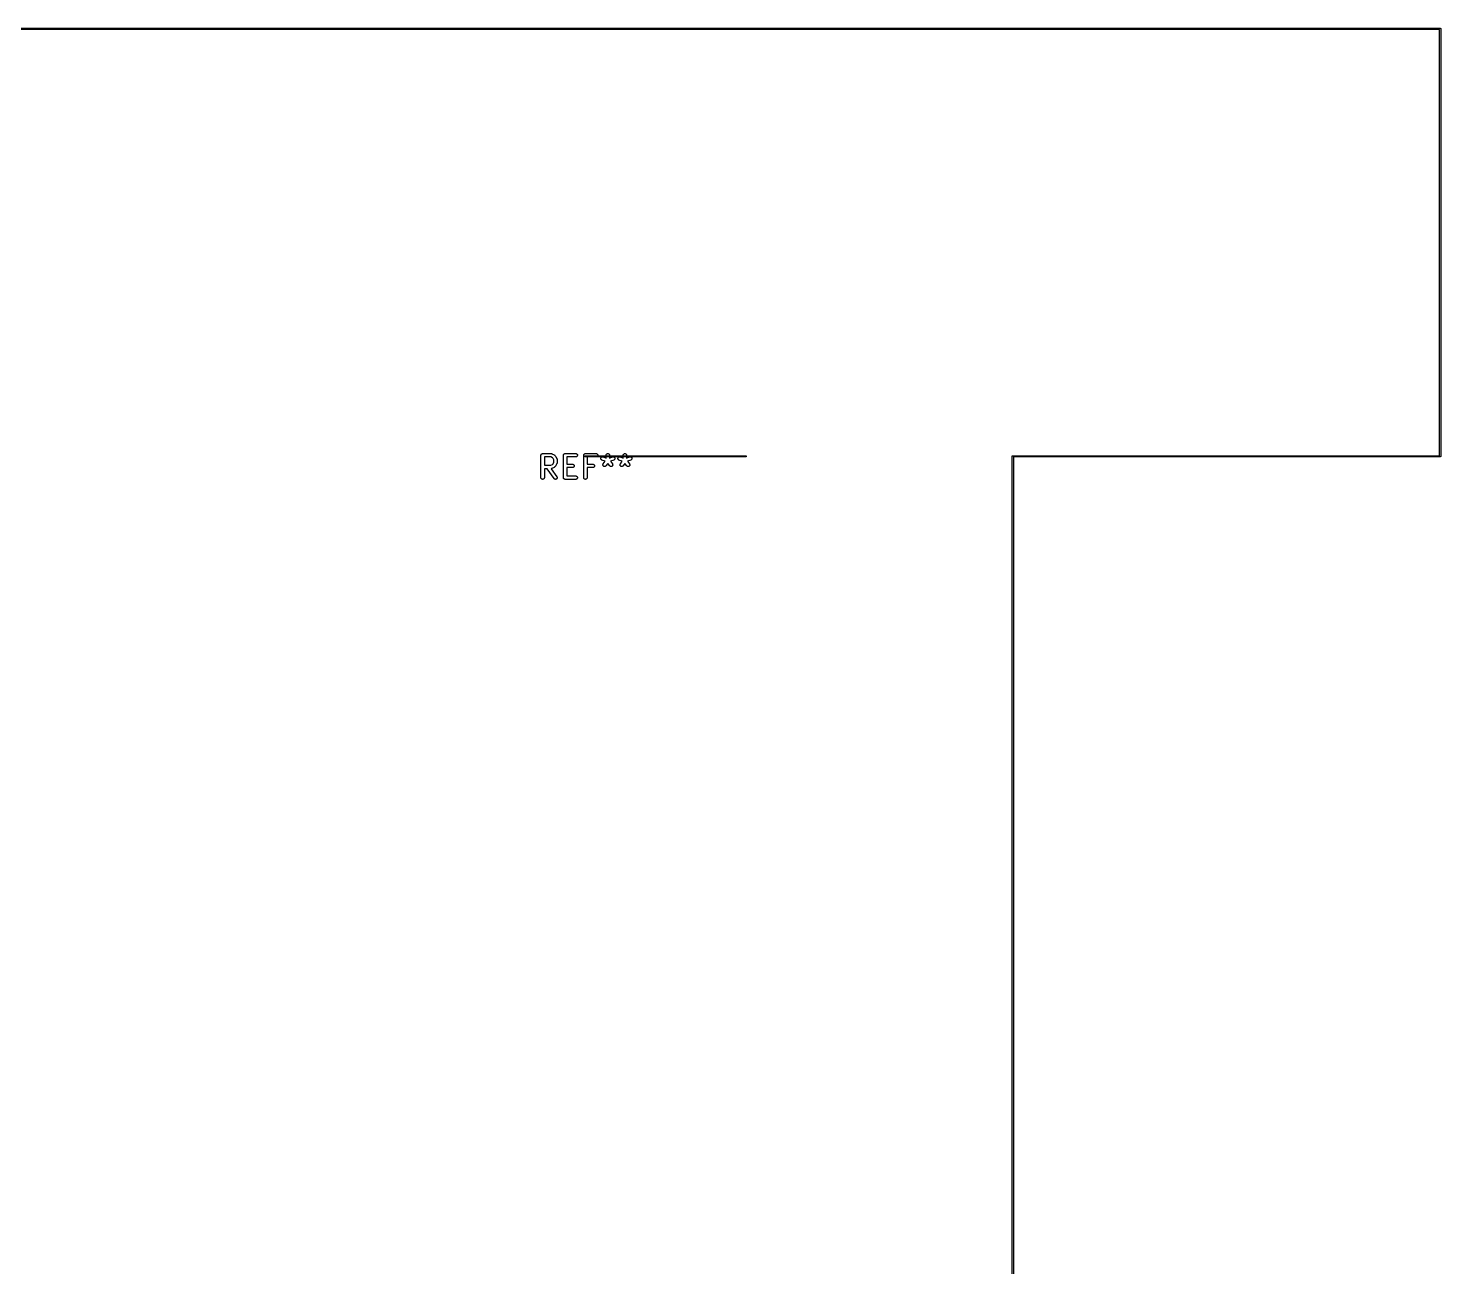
# Model space of a CAD drawing. Extents: x 74 to 207, y -150 to -40.
# Drawn here: x 144.2 to 207.2, y -94.9 to -39.7 of the extents above; entities that cross this region are included whole.
import ezdxf

# ---------------------------------------------------------------- set-up
doc = ezdxf.new("R2010")
doc.units = 0
doc.layers.add('BLACK', color=7, linetype='CONTINUOUS')

msp = doc.modelspace()

# ---------------------------------------------------------------- linework, layer by layer
at = {"layer": 'BLACK', "linetype": 'CONTINUOUS'}
for p, q in [((73.82, -39.6625), (207.168, -39.6625)), ((207.168, -39.6625), (207.169, -39.6624)), ((207.169, -39.6624), (207.17, -39.6625)), ((207.17, -39.6625), (207.17, -39.6625)), ((207.17, -39.6625), (207.174, -39.6629)), ((207.174, -39.6629), (207.178, -39.6643)), ((207.144, -39.7125), (73.8437, -39.7125)), ((207.144, -58.7125), (207.144, -39.7125)), ((207.178, -39.6643), (207.183, -39.6666)), ((207.183, -39.6666), (207.187, -39.6697)), ((207.187, -39.6697), (207.19, -39.6735)), ((207.19, -39.6735), (207.192, -39.6779)), ((207.192, -39.6779), (207.193, -39.6826)), ((207.193, -39.6826), (207.194, -39.6875)), ((207.194, -39.6875), (207.194, -39.6887)), ((207.194, -39.6887), (207.194, -58.7363)), ((167.089, -58.6888), (167.09, -58.6818)), ((167.089, -58.6893), (167.089, -58.6888)), ((167.089, -58.6894), (167.089, -58.6893)), ((167.089, -58.6899), (167.089, -58.6894)), ((167.089, -58.6894), (167.089, -58.6894)), ((167.089, -59.6899), (167.089, -58.6899)), ((167.09, -58.6818), (167.091, -58.6748)), ((167.091, -58.6743), (167.093, -58.6676)), ((167.091, -58.6745), (167.091, -58.6743)), ((167.091, -58.6748), (167.091, -58.6745)), ((167.093, -58.6676), (167.095, -58.6608)), ((167.095, -58.6603), (167.098, -58.6541)), ((167.095, -58.6606), (167.095, -58.6603)), ((167.095, -58.6608), (167.095, -58.6606)), ((167.098, -58.6541), (167.102, -58.6479)), ((167.102, -58.6475), (167.107, -58.6421)), ((167.102, -58.6477), (167.102, -58.6475)), ((167.102, -58.6479), (167.102, -58.6477)), ((167.107, -58.6421), (167.111, -58.6367)), ((167.111, -58.6365), (167.112, -58.6363)), ((167.111, -58.6367), (167.111, -58.6365)), ((167.112, -58.6363), (167.117, -58.6319)), ((167.117, -58.6319), (167.122, -58.6274)), ((167.122, -58.6274), (167.123, -58.6273)), ((167.123, -58.6271), (167.129, -58.6239)), ((167.123, -58.6273), (167.123, -58.6271)), ((167.129, -58.6239), (167.135, -58.6205)), ((167.135, -58.6205), (167.136, -58.6205)), ((167.136, -58.6203), (167.143, -58.6183)), ((167.136, -58.6205), (167.136, -58.6203)), ((167.143, -58.6183), (167.149, -58.6163)), ((167.149, -58.6163), (167.15, -58.6163)), ((167.15, -58.6162), (167.157, -58.6156)), ((167.15, -58.6163), (167.15, -58.6162)), ((167.157, -58.6156), (167.164, -58.6149)), ((167.164, -58.6149), (167.545, -58.6149)), ((167.239, -58.7649), (167.239, -59.1387)), ((167.527, -58.7649), (167.239, -58.7649)), ((167.239, -59.1387), (167.527, -59.1387)), ((167.596, -58.7991), (167.527, -58.7649)), ((167.527, -59.1387), (167.596, -59.1044)), ((167.545, -58.6149), (167.546, -58.6149)), ((167.546, -58.6149), (167.548, -58.6151)), ((167.548, -58.6151), (167.55, -58.6151)), ((167.55, -58.6151), (167.555, -58.6159)), ((167.555, -58.6159), (167.561, -58.6165)), ((167.561, -58.6165), (167.563, -58.6172)), ((167.563, -58.6172), (167.565, -58.6176)), ((167.565, -58.6176), (167.57, -58.6194)), ((167.57, -58.6194), (167.574, -58.6209)), ((167.574, -58.6209), (167.576, -58.622)), ((167.576, -58.622), (167.578, -58.6228)), ((167.578, -58.6228), (167.674, -58.6704)), ((167.626, -58.8295), (167.596, -58.7991)), ((167.596, -59.1044), (167.626, -59.074)), ((167.66, -58.8981), (167.626, -58.8295)), ((167.626, -59.074), (167.66, -59.0055)), ((167.66, -59.0055), (167.66, -58.8981)), ((167.674, -58.6704), (167.675, -58.6709)), ((167.675, -58.6709), (167.678, -58.6732)), ((167.678, -58.6732), (167.682, -58.6752)), ((167.682, -58.6752), (167.684, -58.6772)), ((167.684, -58.6772), (167.687, -58.6789)), ((167.687, -58.6789), (167.69, -58.6818)), ((167.69, -58.6818), (167.693, -58.6845)), ((167.693, -58.6845), (167.741, -58.7321)), ((167.741, -59.1715), (167.693, -59.2191)), ((167.741, -58.7321), (167.742, -58.7328)), ((167.744, -59.1682), (167.741, -59.1715)), ((167.742, -58.7328), (167.744, -58.7361)), ((167.744, -58.7361), (167.747, -58.7392)), ((167.746, -59.1652), (167.744, -59.1682)), ((167.748, -59.1626), (167.746, -59.1652)), ((167.747, -58.7392), (167.749, -58.7418)), ((167.75, -59.1602), (167.748, -59.1626)), ((167.749, -58.7418), (167.751, -58.7443)), ((167.752, -59.1565), (167.75, -59.1602)), ((167.751, -58.7443), (167.753, -58.748)), ((167.754, -59.1529), (167.752, -59.1565)), ((167.753, -58.748), (167.755, -58.7516)), ((167.755, -59.152), (167.754, -59.1529)), ((167.755, -58.7516), (167.802, -58.8468)), ((167.802, -59.0568), (167.755, -59.152)), ((167.802, -58.8468), (167.803, -58.8478)), ((167.803, -59.0547), (167.802, -59.0568)), ((167.803, -58.8478), (167.804, -58.8498)), ((167.804, -59.0528), (167.803, -59.0547)), ((167.804, -58.8498), (167.805, -58.8518)), ((167.806, -59.0479), (167.804, -59.0528)), ((167.805, -58.8518), (167.806, -58.8567)), ((167.806, -58.8567), (167.808, -58.8615)), ((167.808, -59.0431), (167.806, -59.0479)), ((167.808, -58.8615), (167.808, -58.8637)), ((167.808, -58.8637), (167.809, -58.8658)), ((167.809, -59.0388), (167.808, -59.0409)), ((167.808, -59.0409), (167.808, -59.0431)), ((167.809, -58.8658), (167.809, -58.8709)), ((167.809, -58.8709), (167.81, -58.876)), ((167.81, -59.0287), (167.809, -59.0337)), ((167.809, -59.0337), (167.809, -59.0388)), ((167.81, -58.876), (167.81, -58.8782)), ((167.81, -58.8782), (167.81, -58.8804)), ((167.81, -58.8804), (167.81, -59.0232)), ((167.81, -59.0232), (167.81, -59.0243)), ((167.81, -59.0243), (167.81, -59.0265)), ((167.81, -59.0265), (167.81, -59.0287)), ((168.089, -58.6888), (168.09, -58.6818)), ((168.089, -58.6893), (168.089, -58.6888)), ((168.089, -58.6894), (168.089, -58.6893)), ((168.089, -58.6899), (168.089, -58.6894)), ((168.089, -58.6894), (168.089, -58.6894)), ((168.089, -59.6899), (168.089, -58.6899)), ((168.09, -58.6818), (168.091, -58.6748)), ((168.091, -58.6743), (168.093, -58.6676)), ((168.091, -58.6745), (168.091, -58.6743)), ((168.091, -58.6748), (168.091, -58.6745)), ((168.093, -58.6676), (168.095, -58.6608)), ((168.095, -58.6603), (168.098, -58.6541)), ((168.095, -58.6606), (168.095, -58.6603)), ((168.095, -58.6608), (168.095, -58.6606)), ((168.098, -58.6541), (168.102, -58.6479)), ((168.102, -58.6475), (168.107, -58.6421)), ((168.102, -58.6477), (168.102, -58.6475)), ((168.102, -58.6479), (168.102, -58.6477)), ((168.107, -58.6421), (168.111, -58.6367)), ((168.111, -58.6365), (168.112, -58.6363)), ((168.111, -58.6367), (168.111, -58.6365)), ((168.112, -58.6363), (168.117, -58.6319)), ((168.117, -58.6319), (168.122, -58.6274)), ((168.122, -58.6274), (168.123, -58.6273)), ((168.123, -58.6271), (168.129, -58.6239)), ((168.123, -58.6273), (168.123, -58.6271)), ((168.129, -58.6239), (168.135, -58.6205)), ((168.135, -58.6205), (168.136, -58.6205)), ((168.136, -58.6203), (168.143, -58.6183)), ((168.136, -58.6205), (168.136, -58.6203)), ((168.143, -58.6183), (168.149, -58.6163)), ((168.149, -58.6163), (168.15, -58.6163)), ((168.15, -58.6162), (168.157, -58.6156)), ((168.15, -58.6163), (168.15, -58.6162)), ((168.157, -58.6156), (168.164, -58.6149)), ((168.164, -58.6149), (168.64, -58.6149)), ((168.64, -58.7649), (168.239, -58.7649)), ((168.239, -58.7649), (168.239, -59.0911)), ((168.239, -59.0911), (168.497, -59.0911)), ((168.497, -59.0911), (168.498, -59.0911)), ((168.498, -59.0911), (168.513, -59.0927)), ((168.513, -59.0927), (168.527, -59.0971)), ((168.527, -59.0971), (168.54, -59.1042)), ((168.54, -59.1042), (168.551, -59.1136)), ((168.551, -59.1136), (168.56, -59.125)), ((168.56, -59.125), (168.567, -59.138)), ((168.567, -59.138), (168.571, -59.152)), ((168.571, -59.152), (168.572, -59.1666)), ((168.572, -59.1666), (168.571, -59.1812)), ((168.64, -58.6149), (168.641, -58.6149)), ((168.655, -58.7635), (168.64, -58.7649)), ((168.641, -58.6149), (168.656, -58.6165)), ((168.669, -58.7592), (168.655, -58.7635)), ((168.656, -58.6165), (168.67, -58.6209)), ((168.682, -58.7523), (168.669, -58.7592)), ((168.67, -58.6209), (168.683, -58.628)), ((168.693, -58.7431), (168.682, -58.7523)), ((168.683, -58.628), (168.694, -58.6374)), ((168.702, -58.7318), (168.693, -58.7431)), ((168.694, -58.6374), (168.703, -58.6488)), ((168.709, -58.7189), (168.702, -58.7318)), ((168.703, -58.6488), (168.71, -58.6618)), ((168.714, -58.705), (168.709, -58.7189)), ((168.71, -58.6618), (168.714, -58.6758)), ((168.714, -58.6758), (168.715, -58.6904)), ((168.715, -58.6904), (168.714, -58.705)), ((168.994, -58.6888), (168.995, -58.6818)), ((168.994, -58.6893), (168.994, -58.6888)), ((168.994, -58.6894), (168.994, -58.6893)), ((168.994, -58.6899), (168.994, -58.6894)), ((168.994, -58.6894), (168.994, -58.6894)), ((168.994, -59.6899), (168.994, -58.6899)), ((168.995, -58.6743), (168.998, -58.6676)), ((168.995, -58.6745), (168.995, -58.6743)), ((168.995, -58.6748), (168.995, -58.6745)), ((168.995, -58.6818), (168.995, -58.6748)), ((168.998, -58.6676), (169, -58.6608)), ((169, -58.6603), (169.003, -58.6541)), ((169, -58.6606), (169, -58.6603)), ((169, -58.6608), (169, -58.6606)), ((169.003, -58.6541), (169.007, -58.6479)), ((169.007, -58.6475), (169.011, -58.6421)), ((169.007, -58.6477), (169.007, -58.6475)), ((169.007, -58.6479), (169.007, -58.6477)), ((169.011, -58.6421), (169.016, -58.6367)), ((169.016, -58.6363), (169.022, -58.6319)), ((169.016, -58.6365), (169.016, -58.6363)), ((169.016, -58.6367), (169.016, -58.6365)), ((169.022, -58.6319), (169.027, -58.6274)), ((169.027, -58.6273), (169.028, -58.6271)), ((169.027, -58.6274), (169.027, -58.6273)), ((169.028, -58.6271), (169.034, -58.6239)), ((169.034, -58.6239), (169.04, -58.6205)), ((169.04, -58.6205), (169.041, -58.6203)), ((169.04, -58.6205), (169.04, -58.6205)), ((169.041, -58.6203), (169.047, -58.6183)), ((169.044, -58.7326), (169.046, -58.7279)), ((169.044, -58.7375), (169.044, -58.7326)), ((169.044, -58.7424), (169.044, -58.7375)), ((169.046, -58.7471), (169.044, -58.7424)), ((169.046, -58.7279), (169.048, -58.7235)), ((169.048, -58.7515), (169.046, -58.7471)), ((169.047, -58.6183), (169.054, -58.6163)), ((169.048, -58.7235), (169.051, -58.7197)), ((169.051, -58.7553), (169.048, -58.7515)), ((169.051, -58.7197), (169.055, -58.7166)), ((169.055, -58.7584), (169.051, -58.7553)), ((169.054, -58.6163), (169.055, -58.6162)), ((169.054, -58.6163), (169.054, -58.6163)), ((169.055, -58.6162), (169.062, -58.6156)), ((169.055, -58.7166), (169.059, -58.7143)), ((169.059, -58.7607), (169.055, -58.7584)), ((169.059, -58.7143), (169.064, -58.7129)), ((169.064, -58.7621), (169.059, -58.7607)), ((169.062, -58.6156), (169.069, -58.6149)), ((169.064, -58.7129), (169.068, -58.7125)), ((169.068, -58.7625), (169.064, -58.7621)), ((169.068, -58.7125), (176.214, -58.7125)), ((176.214, -58.7625), (169.068, -58.7625)), ((169.069, -58.6149), (169.545, -58.6149)), ((169.545, -58.7649), (169.144, -58.7649)), ((169.144, -58.7649), (169.144, -59.0911)), ((169.144, -59.0911), (169.402, -59.0911)), ((169.402, -59.0911), (169.403, -59.0911)), ((169.403, -59.0911), (169.418, -59.0927)), ((169.418, -59.0927), (169.432, -59.0971)), ((169.432, -59.0971), (169.444, -59.1042)), ((169.444, -59.1042), (169.456, -59.1136)), ((169.456, -59.1136), (169.465, -59.125)), ((169.465, -59.125), (169.472, -59.138)), ((169.472, -59.138), (169.476, -59.152)), ((169.476, -59.152), (169.477, -59.1666)), ((169.477, -59.1666), (169.476, -59.1812)), ((169.545, -58.6149), (169.546, -58.6149)), ((169.56, -58.7635), (169.545, -58.7649)), ((169.546, -58.6149), (169.561, -58.6165)), ((169.574, -58.7592), (169.56, -58.7635)), ((169.561, -58.6165), (169.574, -58.6209)), ((169.574, -58.6209), (169.587, -58.628)), ((169.586, -58.7523), (169.574, -58.7592)), ((169.598, -58.7431), (169.586, -58.7523)), ((169.587, -58.628), (169.599, -58.6374)), ((169.607, -58.7318), (169.598, -58.7431)), ((169.599, -58.6374), (169.608, -58.6488)), ((169.614, -58.7189), (169.607, -58.7318)), ((169.608, -58.6488), (169.614, -58.6618)), ((169.614, -58.6618), (169.619, -58.6758)), ((169.618, -58.705), (169.614, -58.7189)), ((169.62, -58.6904), (169.618, -58.705)), ((169.619, -58.6758), (169.62, -58.6904)), ((169.756, -58.833), (169.757, -58.8184)), ((169.757, -58.8476), (169.756, -58.833)), ((169.757, -58.8184), (169.761, -58.8044)), ((169.761, -58.8616), (169.757, -58.8476)), ((169.761, -58.8044), (169.768, -58.7914)), ((169.768, -58.8745), (169.761, -58.8616)), ((169.768, -58.7914), (169.777, -58.7801)), ((169.778, -58.8858), (169.768, -58.8745)), ((169.777, -58.7801), (169.788, -58.7707)), ((169.789, -58.8951), (169.778, -58.8858)), ((169.788, -58.7707), (169.801, -58.7637)), ((169.802, -58.902), (169.789, -58.8951)), ((169.801, -58.7637), (169.815, -58.7593)), ((169.803, -58.9024), (169.802, -58.902)), ((169.95, -58.9613), (169.803, -58.9024)), ((169.815, -58.7593), (169.83, -58.7577)), ((169.83, -58.7577), (169.844, -58.759)), ((169.844, -58.759), (169.859, -58.7631)), ((169.851, -59.1142), (169.853, -59.0997)), ((169.852, -59.1288), (169.851, -59.1142)), ((169.855, -59.143), (169.852, -59.1288)), ((169.853, -59.0997), (169.858, -59.086)), ((169.861, -59.1563), (169.855, -59.143)), ((169.858, -59.086), (169.866, -59.0735)), ((169.859, -58.7631), (169.994, -58.8172)), ((169.87, -59.1682), (169.861, -59.1563)), ((169.866, -59.0735), (169.95, -58.9613)), ((169.88, -59.1781), (169.87, -59.1682)), ((169.893, -59.1858), (169.88, -59.1781)), ((169.975, -59.1749), (169.963, -59.1835)), ((169.985, -59.1643), (169.975, -59.1749)), ((169.986, -59.1635), (169.985, -59.1643)), ((170.069, -59.053), (169.986, -59.1635)), ((169.994, -58.6888), (169.995, -58.6743)), ((169.994, -58.6899), (169.994, -58.6888)), ((169.994, -58.8172), (169.994, -58.6899)), ((169.995, -58.6743), (170, -58.6603)), ((170, -58.6603), (170.007, -58.6475)), ((170.007, -58.6475), (170.016, -58.6363)), ((170.016, -58.6363), (170.028, -58.6271)), ((170.028, -58.6271), (170.041, -58.6203)), ((170.041, -58.6203), (170.055, -58.6162)), ((170.055, -58.6162), (170.069, -58.6149)), ((170.069, -58.6149), (170.084, -58.6164)), ((170.152, -59.1635), (170.069, -59.053)), ((170.084, -58.6164), (170.098, -58.6207)), ((170.098, -58.6207), (170.111, -58.6277)), ((170.111, -58.6277), (170.122, -58.637)), ((170.122, -58.637), (170.131, -58.6484)), ((170.131, -58.6484), (170.138, -58.6613)), ((170.138, -58.6613), (170.142, -58.6753)), ((170.142, -58.6753), (170.144, -58.6899)), ((170.144, -58.6899), (170.144, -58.8172)), ((170.144, -58.8172), (170.279, -58.7631)), ((170.161, -59.1743), (170.152, -59.1635)), ((170.173, -59.1829), (170.161, -59.1743)), ((170.335, -58.9024), (170.187, -58.9613)), ((170.187, -58.9613), (170.272, -59.0735)), ((170.256, -59.1788), (170.244, -59.1863)), ((170.267, -59.169), (170.256, -59.1788)), ((170.276, -59.1572), (170.267, -59.169)), ((170.272, -59.0735), (170.272, -59.0743)), ((170.272, -59.0743), (170.28, -59.0869)), ((170.282, -59.144), (170.276, -59.1572)), ((170.279, -58.7631), (170.28, -58.7627)), ((170.28, -58.7627), (170.294, -58.7588)), ((170.28, -59.0869), (170.284, -59.1007)), ((170.286, -59.1298), (170.282, -59.144)), ((170.284, -59.1007), (170.287, -59.1152)), ((170.287, -59.1152), (170.286, -59.1298)), ((170.294, -58.7588), (170.309, -58.7578)), ((170.309, -58.7578), (170.323, -58.7595)), ((170.323, -58.7595), (170.337, -58.7641)), ((170.348, -58.8956), (170.335, -58.9024)), ((170.337, -58.7641), (170.35, -58.7713)), ((170.359, -58.8865), (170.348, -58.8956)), ((170.35, -58.7713), (170.361, -58.7808)), ((170.369, -58.8753), (170.359, -58.8865)), ((170.361, -58.7808), (170.37, -58.7923)), ((170.376, -58.8625), (170.369, -58.8753)), ((170.37, -58.7923), (170.377, -58.8054)), ((170.38, -58.8486), (170.376, -58.8625)), ((170.377, -58.8054), (170.381, -58.8195)), ((170.382, -58.834), (170.38, -58.8486)), ((170.381, -58.8195), (170.382, -58.834)), ((170.518, -58.833), (170.519, -58.8184)), ((170.519, -58.8476), (170.518, -58.833)), ((170.519, -58.8184), (170.523, -58.8044)), ((170.523, -58.8616), (170.519, -58.8476)), ((170.523, -58.8044), (170.53, -58.7914)), ((170.53, -58.8745), (170.523, -58.8616)), ((170.53, -58.7914), (170.539, -58.7801)), ((170.54, -58.8858), (170.53, -58.8745)), ((170.539, -58.7801), (170.55, -58.7707)), ((170.551, -58.8951), (170.54, -58.8858)), ((170.55, -58.7707), (170.563, -58.7637)), ((170.564, -58.902), (170.551, -58.8951)), ((170.563, -58.7637), (170.577, -58.7593)), ((170.565, -58.9024), (170.564, -58.902)), ((170.712, -58.9613), (170.565, -58.9024)), ((170.577, -58.7593), (170.592, -58.7577)), ((170.592, -58.7577), (170.606, -58.759)), ((170.606, -58.759), (170.62, -58.7631)), ((170.613, -59.1142), (170.615, -59.0997)), ((170.614, -59.1288), (170.613, -59.1142)), ((170.617, -59.143), (170.614, -59.1288)), ((170.615, -59.0997), (170.62, -59.086)), ((170.623, -59.1563), (170.617, -59.143)), ((170.62, -58.7631), (170.756, -58.8172)), ((170.62, -59.086), (170.628, -59.0735)), ((170.632, -59.1682), (170.623, -59.1563)), ((170.628, -59.0735), (170.712, -58.9613)), ((170.642, -59.1781), (170.632, -59.1682)), ((170.655, -59.1858), (170.642, -59.1781)), ((170.737, -59.1749), (170.725, -59.1835)), ((170.747, -59.1643), (170.737, -59.1749)), ((170.748, -59.1635), (170.747, -59.1643)), ((170.831, -59.053), (170.748, -59.1635)), ((170.756, -58.6888), (170.757, -58.6743)), ((170.756, -58.6899), (170.756, -58.6888)), ((170.756, -58.8172), (170.756, -58.6899)), ((170.757, -58.6743), (170.762, -58.6603)), ((170.762, -58.6603), (170.769, -58.6475)), ((170.769, -58.6475), (170.778, -58.6363)), ((170.778, -58.6363), (170.79, -58.6271)), ((170.79, -58.6271), (170.803, -58.6203)), ((170.803, -58.6203), (170.817, -58.6162)), ((170.817, -58.6162), (170.831, -58.6149)), ((170.831, -58.6149), (170.846, -58.6164)), ((170.914, -59.1635), (170.831, -59.053)), ((170.846, -58.6164), (170.86, -58.6207)), ((170.86, -58.6207), (170.873, -58.6277)), ((170.873, -58.6277), (170.884, -58.637)), ((170.884, -58.637), (170.893, -58.6484)), ((170.893, -58.6484), (170.9, -58.6613)), ((170.9, -58.6613), (170.904, -58.6753)), ((170.904, -58.6753), (170.906, -58.6899)), ((170.906, -58.6899), (170.906, -58.8172)), ((170.906, -58.8172), (171.041, -58.7631)), ((170.923, -59.1743), (170.914, -59.1635)), ((170.935, -59.1829), (170.923, -59.1743)), ((171.097, -58.9024), (170.949, -58.9613)), ((170.949, -58.9613), (171.034, -59.0735)), ((171.018, -59.1788), (171.006, -59.1863)), ((171.029, -59.169), (171.018, -59.1788)), ((171.038, -59.1572), (171.029, -59.169)), ((171.034, -59.0735), (171.034, -59.0743)), ((171.034, -59.0743), (171.042, -59.0869)), ((171.044, -59.144), (171.038, -59.1572)), ((171.041, -58.7631), (171.042, -58.7627)), ((171.042, -58.7627), (171.056, -58.7588)), ((171.042, -59.0869), (171.046, -59.1007)), ((171.048, -59.1298), (171.044, -59.144)), ((171.046, -59.1007), (171.048, -59.1152)), ((171.048, -59.1152), (171.048, -59.1298)), ((171.056, -58.7588), (171.071, -58.7578)), ((171.071, -58.7578), (171.085, -58.7595)), ((171.085, -58.7595), (171.099, -58.7641)), ((171.11, -58.8956), (171.097, -58.9024)), ((171.099, -58.7641), (171.112, -58.7713)), ((171.121, -58.8865), (171.11, -58.8956)), ((171.112, -58.7713), (171.123, -58.7808)), ((171.13, -58.8753), (171.121, -58.8865)), ((171.123, -58.7808), (171.132, -58.7923)), ((171.138, -58.8625), (171.13, -58.8753)), ((171.132, -58.7923), (171.139, -58.8054)), ((171.142, -58.8486), (171.138, -58.8625)), ((171.139, -58.8054), (171.143, -58.8195)), ((171.144, -58.834), (171.142, -58.8486)), ((171.143, -58.8195), (171.144, -58.834)), ((176.214, -58.7125), (176.217, -58.7129)), ((176.217, -58.7621), (176.214, -58.7625)), ((176.217, -58.7129), (176.222, -58.7143)), ((176.222, -58.7607), (176.217, -58.7621)), ((176.222, -58.7143), (176.226, -58.7166)), ((176.226, -58.7584), (176.222, -58.7607)), ((176.226, -58.7166), (176.23, -58.7197)), ((176.23, -58.7553), (176.226, -58.7584)), ((176.23, -58.7197), (176.233, -58.7235)), ((176.233, -58.7515), (176.23, -58.7553)), ((176.233, -58.7235), (176.236, -58.7279)), ((176.236, -58.7471), (176.233, -58.7515)), ((176.236, -58.7279), (176.237, -58.7326)), ((176.237, -58.7424), (176.236, -58.7471)), ((176.237, -58.7326), (176.238, -58.7375)), ((176.238, -58.7375), (176.237, -58.7424)), ((188.094, -58.7326), (188.096, -58.7279)), ((188.094, -58.7375), (188.094, -58.7326)), ((188.094, -58.7387), (188.094, -58.7375)), ((188.094, -115.882), (188.094, -58.7387)), ((188.096, -58.7279), (188.098, -58.7235)), ((188.098, -58.7235), (188.101, -58.7197)), ((188.101, -58.7197), (188.105, -58.7166)), ((188.105, -58.7166), (188.109, -58.7143)), ((188.109, -58.7143), (188.114, -58.7129)), ((188.114, -58.7129), (188.118, -58.7125)), ((188.118, -58.7125), (188.119, -58.7124)), ((188.119, -58.7124), (188.12, -58.7125)), ((188.12, -58.7125), (207.144, -58.7125)), ((207.168, -58.7625), (188.144, -58.7625)), ((188.144, -58.7625), (188.144, -115.887)), ((207.169, -58.7626), (207.168, -58.7625)), ((207.174, -58.7621), (207.169, -58.7626)), ((207.178, -58.7607), (207.174, -58.7621)), ((207.183, -58.7584), (207.178, -58.7607)), ((207.187, -58.7553), (207.183, -58.7584)), ((207.19, -58.7515), (207.187, -58.7553)), ((207.192, -58.7471), (207.19, -58.7515)), ((207.193, -58.7424), (207.192, -58.7471)), ((207.194, -58.7387), (207.193, -58.7424)), ((207.194, -58.7363), (207.194, -58.7375)), ((207.194, -58.7375), (207.194, -58.7387)), ((167.09, -59.7044), (167.089, -59.6899)), ((167.095, -59.7185), (167.09, -59.7044)), ((167.102, -59.7314), (167.095, -59.7185)), ((167.111, -59.7427), (167.102, -59.7314)), ((167.122, -59.7521), (167.111, -59.7427)), ((167.135, -59.759), (167.122, -59.7521)), ((167.149, -59.7633), (167.135, -59.759)), ((167.163, -59.7649), (167.149, -59.7633)), ((167.178, -59.7636), (167.163, -59.7649)), ((167.192, -59.7594), (167.178, -59.7636)), ((167.205, -59.7526), (167.192, -59.7594)), ((167.216, -59.7435), (167.205, -59.7526)), ((167.226, -59.7323), (167.216, -59.7435)), ((167.233, -59.7194), (167.226, -59.7323)), ((167.237, -59.7055), (167.233, -59.7194)), ((167.239, -59.6909), (167.237, -59.7055)), ((167.363, -59.2887), (167.239, -59.2887)), ((167.239, -59.2887), (167.239, -59.6899)), ((167.239, -59.6899), (167.239, -59.6909)), ((167.674, -59.7329), (167.363, -59.2887)), ((167.547, -59.2885), (167.546, -59.2886)), ((167.546, -59.2886), (167.797, -59.6469)), ((167.549, -59.2886), (167.547, -59.2885)), ((167.554, -59.2878), (167.549, -59.2886)), ((167.56, -59.2873), (167.554, -59.2878)), ((167.562, -59.2866), (167.56, -59.2873)), ((167.564, -59.2863), (167.562, -59.2866)), ((167.569, -59.2845), (167.564, -59.2863)), ((167.574, -59.283), (167.569, -59.2845)), ((167.575, -59.282), (167.574, -59.283)), ((167.578, -59.2812), (167.575, -59.282)), ((167.674, -59.2332), (167.578, -59.2808)), ((167.578, -59.2808), (167.578, -59.2812)), ((167.677, -59.2309), (167.674, -59.2332)), ((167.683, -59.744), (167.674, -59.7329)), ((167.681, -59.229), (167.677, -59.2309)), ((167.683, -59.227), (167.681, -59.229)), ((167.686, -59.2254), (167.683, -59.227)), ((167.695, -59.7531), (167.683, -59.744)), ((167.689, -59.2225), (167.686, -59.2254)), ((167.692, -59.2198), (167.689, -59.2225)), ((167.693, -59.2191), (167.692, -59.2198)), ((167.708, -59.7597), (167.695, -59.7531)), ((167.722, -59.7637), (167.708, -59.7597)), ((167.737, -59.7649), (167.722, -59.7637)), ((167.751, -59.7632), (167.737, -59.7649)), ((167.765, -59.7587), (167.751, -59.7632)), ((167.778, -59.7516), (167.765, -59.7587)), ((167.789, -59.7422), (167.778, -59.7516)), ((167.798, -59.7307), (167.789, -59.7422)), ((167.797, -59.6469), (167.797, -59.6477)), ((167.797, -59.6477), (167.804, -59.6606)), ((167.805, -59.7177), (167.798, -59.7307)), ((167.804, -59.6606), (167.809, -59.6746)), ((167.809, -59.7037), (167.805, -59.7177)), ((167.809, -59.6746), (167.81, -59.6891)), ((167.81, -59.6891), (167.809, -59.7037)), ((168.09, -59.6969), (168.089, -59.6899)), ((168.09, -59.7039), (168.09, -59.6969)), ((168.09, -59.7042), (168.09, -59.7039)), ((168.09, -59.7044), (168.09, -59.7042)), ((168.092, -59.7112), (168.09, -59.7044)), ((168.094, -59.718), (168.092, -59.7112)), ((168.095, -59.7182), (168.094, -59.718)), ((168.095, -59.7185), (168.095, -59.7182)), ((168.098, -59.7247), (168.095, -59.7185)), ((168.101, -59.7309), (168.098, -59.7247)), ((168.101, -59.7312), (168.101, -59.7309)), ((168.102, -59.7314), (168.101, -59.7312)), ((168.106, -59.7369), (168.102, -59.7314)), ((168.11, -59.7424), (168.106, -59.7369)), ((168.111, -59.7425), (168.11, -59.7424)), ((168.111, -59.7427), (168.111, -59.7425)), ((168.116, -59.7472), (168.111, -59.7427)), ((168.122, -59.7518), (168.116, -59.7472)), ((168.122, -59.7519), (168.122, -59.7518)), ((168.122, -59.7521), (168.122, -59.7519)), ((168.128, -59.7554), (168.122, -59.7521)), ((168.134, -59.7588), (168.128, -59.7554)), ((168.135, -59.7589), (168.134, -59.7588)), ((168.135, -59.759), (168.135, -59.7589)), ((168.142, -59.7611), (168.135, -59.759)), ((168.148, -59.7632), (168.142, -59.7611)), ((168.149, -59.7633), (168.148, -59.7632)), ((168.156, -59.7641), (168.149, -59.7633)), ((168.149, -59.7633), (168.149, -59.7633)), ((168.163, -59.7649), (168.156, -59.7641)), ((168.164, -59.7649), (168.163, -59.7649)), ((168.163, -59.7649), (168.163, -59.7649)), ((168.163, -59.7649), (168.163, -59.7649)), ((168.163, -59.7649), (168.163, -59.7649)), ((168.64, -59.7649), (168.164, -59.7649)), ((168.497, -59.2411), (168.239, -59.2411)), ((168.239, -59.2411), (168.239, -59.6149)), ((168.239, -59.6149), (168.64, -59.6149)), ((168.512, -59.2396), (168.497, -59.2411)), ((168.526, -59.2354), (168.512, -59.2396)), ((168.539, -59.2285), (168.526, -59.2354)), ((168.55, -59.2193), (168.539, -59.2285)), ((168.559, -59.208), (168.55, -59.2193)), ((168.566, -59.1951), (168.559, -59.208)), ((168.571, -59.1812), (168.566, -59.1951)), ((168.64, -59.6149), (168.641, -59.6149)), ((168.655, -59.7635), (168.64, -59.7649)), ((168.641, -59.6149), (168.656, -59.6165)), ((168.669, -59.7592), (168.655, -59.7635)), ((168.656, -59.6165), (168.67, -59.6209)), ((168.682, -59.7523), (168.669, -59.7592)), ((168.67, -59.6209), (168.683, -59.628)), ((168.693, -59.7431), (168.682, -59.7523)), ((168.683, -59.628), (168.694, -59.6374)), ((168.702, -59.7318), (168.693, -59.7431)), ((168.694, -59.6374), (168.703, -59.6488)), ((168.709, -59.7189), (168.702, -59.7318)), ((168.703, -59.6488), (168.71, -59.6618)), ((168.714, -59.705), (168.709, -59.7189)), ((168.71, -59.6618), (168.714, -59.6758)), ((168.714, -59.6758), (168.715, -59.6904)), ((168.715, -59.6904), (168.714, -59.705)), ((168.995, -59.7044), (168.994, -59.6899)), ((168.999, -59.7185), (168.995, -59.7044)), ((169.006, -59.7314), (168.999, -59.7185)), ((169.016, -59.7427), (169.006, -59.7314)), ((169.027, -59.7521), (169.016, -59.7427)), ((169.04, -59.759), (169.027, -59.7521)), ((169.054, -59.7633), (169.04, -59.759)), ((169.068, -59.7649), (169.054, -59.7633)), ((169.083, -59.7636), (169.068, -59.7649)), ((169.097, -59.7594), (169.083, -59.7636)), ((169.11, -59.7526), (169.097, -59.7594)), ((169.121, -59.7435), (169.11, -59.7526)), ((169.131, -59.7323), (169.121, -59.7435)), ((169.138, -59.7194), (169.131, -59.7323)), ((169.142, -59.7055), (169.138, -59.7194)), ((169.144, -59.6909), (169.142, -59.7055)), ((169.402, -59.2411), (169.144, -59.2411)), ((169.144, -59.2411), (169.144, -59.6899)), ((169.144, -59.6899), (169.144, -59.6909)), ((169.417, -59.2396), (169.402, -59.2411)), ((169.431, -59.2354), (169.417, -59.2396)), ((169.444, -59.2285), (169.431, -59.2354)), ((169.455, -59.2193), (169.444, -59.2285)), ((169.464, -59.208), (169.455, -59.2193)), ((169.471, -59.1951), (169.464, -59.208)), ((169.476, -59.1812), (169.471, -59.1951)), ((169.907, -59.1909), (169.893, -59.1858)), ((169.921, -59.1933), (169.907, -59.1909)), ((169.936, -59.1928), (169.921, -59.1933)), ((169.95, -59.1895), (169.936, -59.1928)), ((169.963, -59.1835), (169.95, -59.1895)), ((170.187, -59.1891), (170.173, -59.1829)), ((170.201, -59.1927), (170.187, -59.1891)), ((170.215, -59.1934), (170.201, -59.1927)), ((170.23, -59.1912), (170.215, -59.1934)), ((170.244, -59.1863), (170.23, -59.1912)), ((170.669, -59.1909), (170.655, -59.1858)), ((170.683, -59.1933), (170.669, -59.1909)), ((170.698, -59.1928), (170.683, -59.1933)), ((170.712, -59.1895), (170.698, -59.1928)), ((170.725, -59.1835), (170.712, -59.1895)), ((170.948, -59.1891), (170.935, -59.1829)), ((170.963, -59.1927), (170.948, -59.1891)), ((170.977, -59.1934), (170.963, -59.1927)), ((170.992, -59.1912), (170.977, -59.1934)), ((171.006, -59.1863), (170.992, -59.1912))]:
    msp.add_line(p, q, dxfattribs=at)

doc.saveas('drawing.dxf')
